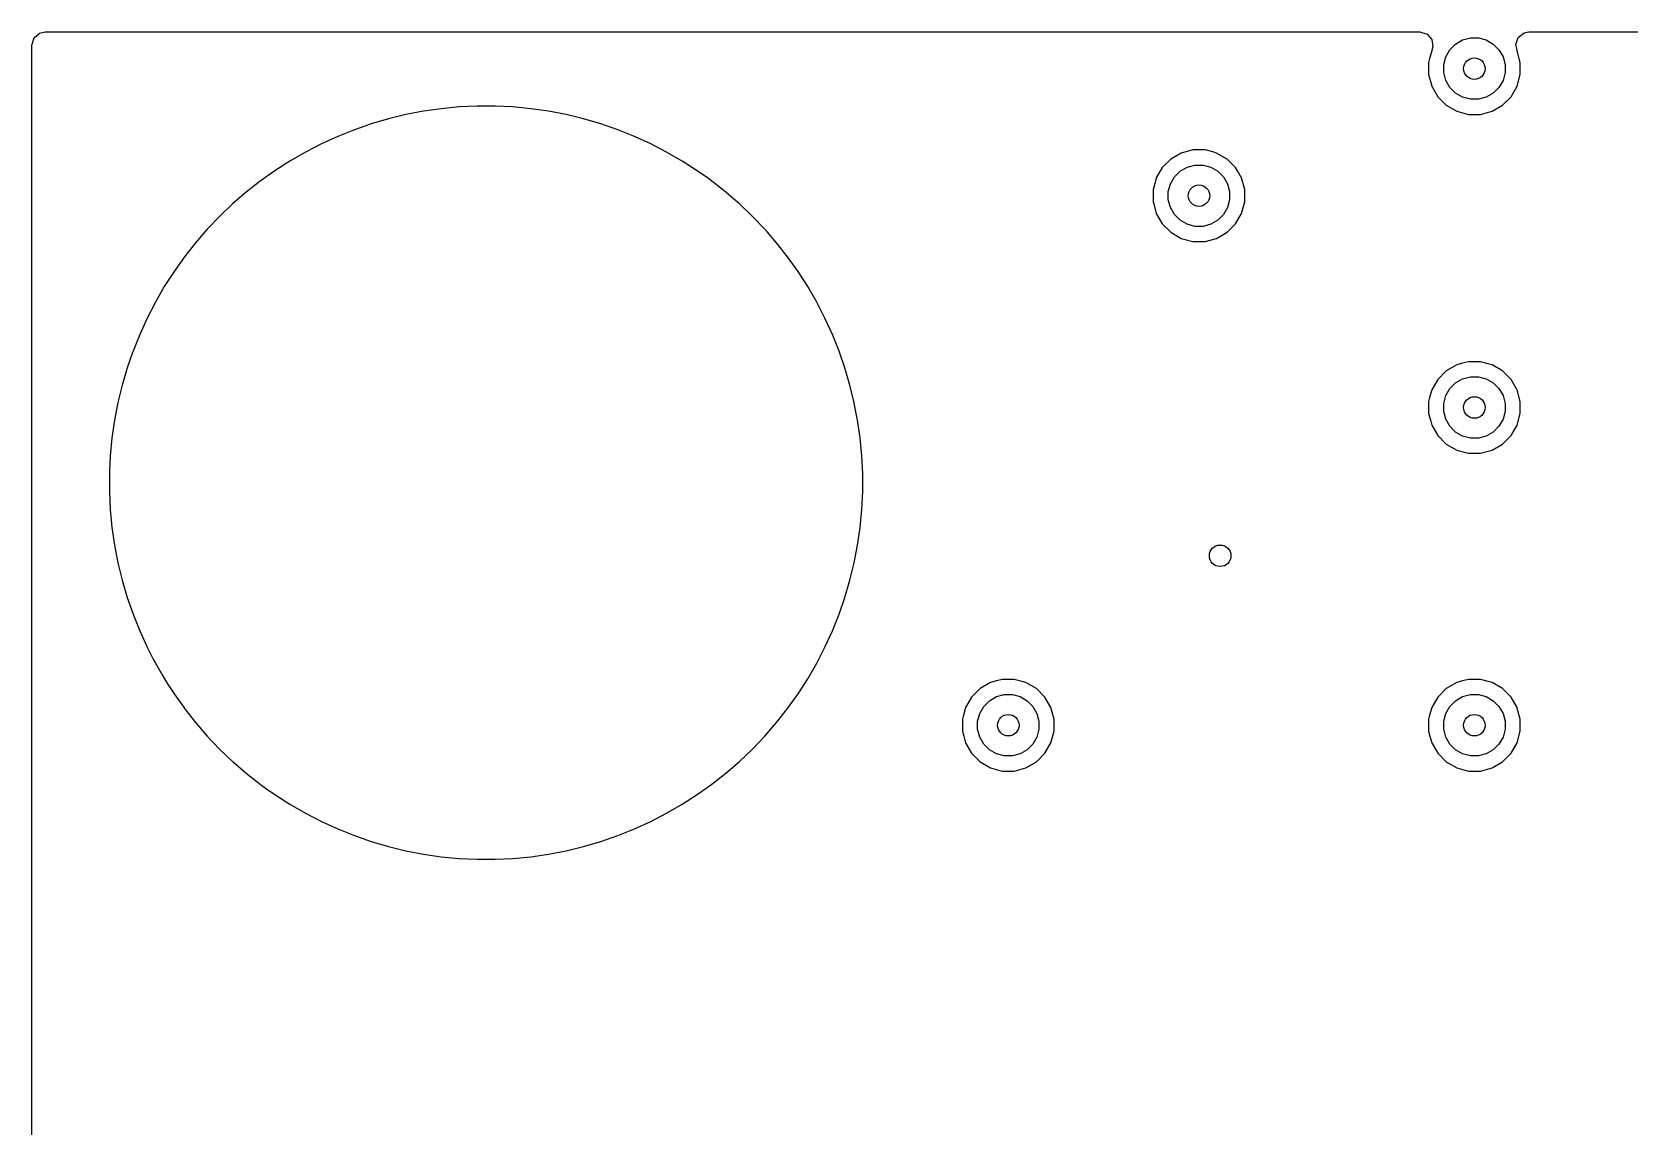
# Model space of a CAD drawing. Header units: inches. Extents: x 5.14 to 7.42, y -4.57 to -3.18.
# Drawn here: x 5.141 to 5.734, y -3.59 to -3.183 of the extents above; entities that cross this region are included whole.
import ezdxf

# ---------------------------------------------------------------- set-up
doc = ezdxf.new("R2010")
doc.units = ezdxf.units.IN
doc.header["$MEASUREMENT"] = 0
doc.layers.add('In1.Cu', color=91, linetype='CONTINUOUS', true_color=0x7fc87f)

msp = doc.modelspace()

# ---------------------------------------------------------------- linework, layer by layer
at = {"layer": 'In1.Cu', "linetype": 'CONTINUOUS'}
for p, q in [((5.14062, -3.18778), (5.14139, -3.18514)), ((5.14139, -3.18514), (5.14347, -3.18333)), ((5.14347, -3.18333), (5.1455, -3.18289)), ((5.1455, -3.18289), (5.65645, -3.18289)), ((5.65645, -3.18289), (5.65909, -3.18367)), ((5.65909, -3.18367), (5.66089, -3.18575)), ((5.66089, -3.18575), (5.66128, -3.18847)), ((5.66969, -3.18739), (5.67229, -3.18589)), ((5.67229, -3.18589), (5.67519, -3.18511)), ((5.67519, -3.18511), (5.67819, -3.18511)), ((5.67819, -3.18511), (5.68109, -3.18589)), ((5.68109, -3.18589), (5.68369, -3.18739)), ((5.69206, -3.18754), (5.69296, -3.18494)), ((5.69296, -3.18494), (5.69513, -3.18324)), ((5.69513, -3.18324), (5.69694, -3.18289)), ((5.69694, -3.18289), (7.4197, -3.18289)), ((5.14062, -3.34713), (5.14062, -3.18778)), ((5.66006, -3.19283), (5.65967, -3.19428)), ((5.66083, -3.18995), (5.66006, -3.19283)), ((5.66096, -3.18965), (5.66083, -3.18995)), ((5.66128, -3.18847), (5.66088, -3.18962)), ((5.66088, -3.18962), (5.66096, -3.18965)), ((5.66529, -3.19501), (5.66607, -3.19211)), ((5.66607, -3.19211), (5.66757, -3.18952)), ((5.66757, -3.18952), (5.66969, -3.18739)), ((5.68369, -3.18739), (5.68582, -3.18952)), ((5.68582, -3.18952), (5.68732, -3.19211)), ((5.68732, -3.19211), (5.68809, -3.19501)), ((5.69256, -3.1896), (5.69206, -3.18754)), ((5.69243, -3.18965), (5.69256, -3.1896)), ((5.69255, -3.18995), (5.69243, -3.18965)), ((5.69371, -3.19428), (5.69255, -3.18995)), ((5.69255, -3.18995), (5.69255, -3.18995)), ((5.65967, -3.19428), (5.65967, -3.19876)), ((5.65967, -3.19876), (5.66045, -3.20164)), ((5.66529, -3.19802), (5.66529, -3.19501)), ((5.66607, -3.20092), (5.66529, -3.19802)), ((5.68809, -3.19802), (5.68732, -3.20092)), ((5.68809, -3.19501), (5.68809, -3.19802)), ((5.69255, -3.20309), (5.69371, -3.19876)), ((5.69371, -3.19876), (5.69371, -3.19428)), ((5.66045, -3.20164), (5.66083, -3.20309)), ((5.66083, -3.20309), (5.66083, -3.20309)), ((5.66083, -3.20309), (5.66307, -3.20697)), ((5.66757, -3.20352), (5.66607, -3.20092)), ((5.66969, -3.20564), (5.66757, -3.20352)), ((5.68582, -3.20352), (5.68369, -3.20564)), ((5.68732, -3.20092), (5.68582, -3.20352)), ((5.69031, -3.20697), (5.69255, -3.20309)), ((5.29938, -3.21079), (5.29275, -3.21143)), ((5.29939, -3.21079), (5.29938, -3.21079)), ((5.30604, -3.21048), (5.29939, -3.21079)), ((5.29939, -3.21079), (5.29939, -3.21079)), ((5.29939, -3.21079), (5.29939, -3.21079)), ((5.31271, -3.21048), (5.30604, -3.21048)), ((5.31936, -3.21079), (5.31271, -3.21048)), ((5.31937, -3.21079), (5.31936, -3.21079)), ((5.31936, -3.21079), (5.31936, -3.21079)), ((5.31936, -3.21079), (5.31936, -3.21079)), ((5.326, -3.21143), (5.31937, -3.21079)), ((5.66307, -3.20697), (5.66307, -3.20697)), ((5.66307, -3.20697), (5.66307, -3.20697)), ((5.66307, -3.20697), (5.66624, -3.21013)), ((5.66624, -3.21013), (5.66624, -3.21013)), ((5.66624, -3.21013), (5.66624, -3.21014)), ((5.66624, -3.21014), (5.67012, -3.21238)), ((5.67229, -3.20714), (5.66969, -3.20564)), ((5.67519, -3.20792), (5.67229, -3.20714)), ((5.67819, -3.20792), (5.67519, -3.20792)), ((5.68109, -3.20714), (5.67819, -3.20792)), ((5.68369, -3.20564), (5.68109, -3.20714)), ((5.68326, -3.21238), (5.68714, -3.21013)), ((5.68714, -3.21013), (5.69031, -3.20697)), ((5.27314, -3.21521), (5.26674, -3.21709)), ((5.27961, -3.21364), (5.27314, -3.21521)), ((5.28616, -3.21238), (5.27961, -3.21364)), ((5.29275, -3.21143), (5.28616, -3.21238)), ((5.28616, -3.21238), (5.28616, -3.21238)), ((5.29275, -3.21143), (5.29275, -3.21143)), ((5.29275, -3.21143), (5.29275, -3.21143)), ((5.29275, -3.21143), (5.29275, -3.21143)), ((5.29275, -3.21143), (5.29275, -3.21143)), ((5.33259, -3.21238), (5.326, -3.21143)), ((5.326, -3.21143), (5.326, -3.21143)), ((5.326, -3.21143), (5.326, -3.21143)), ((5.326, -3.21143), (5.326, -3.21143)), ((5.326, -3.21143), (5.326, -3.21143)), ((5.3326, -3.21238), (5.33259, -3.21238)), ((5.33259, -3.21238), (5.33259, -3.21238)), ((5.33259, -3.21238), (5.33259, -3.21238)), ((5.33914, -3.21364), (5.3326, -3.21238)), ((5.3326, -3.21238), (5.3326, -3.21238)), ((5.34562, -3.21521), (5.33914, -3.21364)), ((5.35201, -3.21709), (5.34562, -3.21521)), ((5.34562, -3.21521), (5.34562, -3.21521)), ((5.67012, -3.21238), (5.67012, -3.21238)), ((5.67012, -3.21238), (5.67445, -3.21354)), ((5.67445, -3.21354), (5.67445, -3.21354)), ((5.67445, -3.21354), (5.67893, -3.21354)), ((5.67893, -3.21354), (5.68326, -3.21238)), ((5.67893, -3.21354), (5.67893, -3.21354)), ((5.25426, -3.22174), (5.24819, -3.22451)), ((5.26044, -3.21927), (5.25426, -3.22174)), ((5.26293, -3.21841), (5.26044, -3.21927)), ((5.26044, -3.21927), (5.26044, -3.21927)), ((5.26044, -3.21927), (5.26044, -3.21927)), ((5.26044, -3.21927), (5.26044, -3.21927)), ((5.26674, -3.21709), (5.26293, -3.21841)), ((5.35411, -3.21781), (5.35201, -3.21709)), ((5.35831, -3.21927), (5.35411, -3.21781)), ((5.36449, -3.22174), (5.35831, -3.21927)), ((5.35831, -3.21927), (5.35831, -3.21927)), ((5.35831, -3.21927), (5.35831, -3.21927)), ((5.37056, -3.22451), (5.36449, -3.22174)), ((5.24227, -3.22757), (5.2365, -3.2309)), ((5.24819, -3.22451), (5.24227, -3.22756)), ((5.24227, -3.22756), (5.24227, -3.22757)), ((5.37648, -3.22756), (5.37056, -3.22451)), ((5.37648, -3.22757), (5.37648, -3.22756)), ((5.38225, -3.2309), (5.37648, -3.22757)), ((5.37648, -3.22757), (5.37648, -3.22757)), ((5.56776, -3.2279), (5.56388, -3.23014)), ((5.56993, -3.22732), (5.56776, -3.2279)), ((5.56776, -3.2279), (5.56776, -3.2279)), ((5.57209, -3.22674), (5.56993, -3.22732)), ((5.57657, -3.22674), (5.57209, -3.22674)), ((5.57946, -3.22751), (5.57657, -3.22674)), ((5.5809, -3.2279), (5.57946, -3.22751)), ((5.58478, -3.23014), (5.5809, -3.2279)), ((5.5809, -3.2279), (5.5809, -3.2279)), ((5.23089, -3.2345), (5.22547, -3.23837)), ((5.2365, -3.2309), (5.23089, -3.2345)), ((5.23089, -3.2345), (5.23089, -3.2345)), ((5.2365, -3.2309), (5.2365, -3.2309)), ((5.38786, -3.2345), (5.38225, -3.2309)), ((5.38225, -3.2309), (5.38225, -3.2309)), ((5.39164, -3.23719), (5.38786, -3.2345)), ((5.38786, -3.2345), (5.38786, -3.2345)), ((5.56071, -3.23331), (5.55847, -3.23719)), ((5.56388, -3.23014), (5.56071, -3.23331)), ((5.56071, -3.23331), (5.56071, -3.23331)), ((5.56388, -3.23014), (5.56388, -3.23014)), ((5.56521, -3.23676), (5.56733, -3.23464)), ((5.56733, -3.23464), (5.56993, -3.23314)), ((5.56993, -3.23314), (5.57283, -3.23236)), ((5.57283, -3.23236), (5.57583, -3.23236)), ((5.57583, -3.23236), (5.57873, -3.23314)), ((5.57873, -3.23314), (5.58133, -3.23464)), ((5.58133, -3.23464), (5.58345, -3.23676)), ((5.58795, -3.23331), (5.58478, -3.23014)), ((5.58478, -3.23014), (5.58478, -3.23014)), ((5.58864, -3.2345), (5.58795, -3.23331)), ((5.58795, -3.23331), (5.58795, -3.23331)), ((5.59019, -3.23719), (5.58864, -3.2345)), ((5.22546, -3.23837), (5.22023, -3.24249)), ((5.22547, -3.23837), (5.22546, -3.23837)), ((5.39329, -3.23837), (5.39164, -3.23719)), ((5.3973, -3.24152), (5.39329, -3.23837)), ((5.39329, -3.23837), (5.39329, -3.23837)), ((5.39329, -3.23837), (5.39329, -3.23837)), ((5.55816, -3.23837), (5.55731, -3.24152)), ((5.55847, -3.23719), (5.55816, -3.23837)), ((5.55847, -3.23719), (5.55847, -3.23719)), ((5.56293, -3.24226), (5.56371, -3.23936)), ((5.56371, -3.23936), (5.56521, -3.23676)), ((5.58345, -3.23676), (5.58496, -3.23936)), ((5.58496, -3.23936), (5.58573, -3.24226)), ((5.59135, -3.24152), (5.59019, -3.23719)), ((5.22023, -3.24249), (5.21519, -3.24685)), ((5.22023, -3.24249), (5.22023, -3.24249)), ((5.39852, -3.24249), (5.3973, -3.24152)), ((5.4013, -3.24489), (5.39852, -3.24249)), ((5.40356, -3.24685), (5.4013, -3.24489)), ((5.4013, -3.24489), (5.4013, -3.24489)), ((5.55731, -3.24152), (5.55731, -3.246)), ((5.55731, -3.246), (5.55754, -3.24685)), ((5.56293, -3.24526), (5.56293, -3.24226)), ((5.56371, -3.24816), (5.56293, -3.24526)), ((5.58573, -3.24526), (5.58496, -3.24816)), ((5.58573, -3.24226), (5.58573, -3.24526)), ((5.59019, -3.25033), (5.59135, -3.246)), ((5.59135, -3.246), (5.59135, -3.24152)), ((5.21037, -3.25145), (5.20577, -3.25627)), ((5.21519, -3.24685), (5.21037, -3.25145)), ((5.21519, -3.24685), (5.21519, -3.24685)), ((5.40838, -3.25145), (5.40356, -3.24685)), ((5.40356, -3.24685), (5.40356, -3.24685)), ((5.41298, -3.25627), (5.40838, -3.25145)), ((5.55754, -3.24685), (5.55847, -3.25033)), ((5.55847, -3.25033), (5.55847, -3.25033)), ((5.55847, -3.25033), (5.56071, -3.25421)), ((5.56521, -3.25076), (5.56371, -3.24816)), ((5.56733, -3.25288), (5.56521, -3.25076)), ((5.58345, -3.25076), (5.58133, -3.25288)), ((5.58496, -3.24816), (5.58345, -3.25076)), ((5.58795, -3.25421), (5.59019, -3.25033)), ((5.20577, -3.25627), (5.2014, -3.26131)), ((5.20577, -3.25627), (5.20577, -3.25627)), ((5.41394, -3.25738), (5.41298, -3.25627)), ((5.41298, -3.25627), (5.41298, -3.25627)), ((5.41735, -3.26131), (5.41394, -3.25738)), ((5.56071, -3.25421), (5.56071, -3.25421)), ((5.56071, -3.25421), (5.56071, -3.25421)), ((5.56071, -3.25421), (5.56388, -3.25738)), ((5.56388, -3.25738), (5.56388, -3.25738)), ((5.56388, -3.25738), (5.56388, -3.25738)), ((5.56388, -3.25738), (5.56776, -3.25962)), ((5.56993, -3.25438), (5.56733, -3.25288)), ((5.57283, -3.25516), (5.56993, -3.25438)), ((5.57583, -3.25516), (5.57283, -3.25516)), ((5.57873, -3.25438), (5.57583, -3.25516)), ((5.58133, -3.25288), (5.57873, -3.25438)), ((5.5809, -3.25962), (5.58478, -3.25738)), ((5.58478, -3.25738), (5.58795, -3.25421)), ((5.2014, -3.26131), (5.19728, -3.26655)), ((5.2014, -3.26131), (5.2014, -3.26131)), ((5.42147, -3.26655), (5.41735, -3.26131)), ((5.41735, -3.26131), (5.41735, -3.26131)), ((5.56776, -3.25962), (5.56776, -3.25962)), ((5.56776, -3.25962), (5.57209, -3.26078)), ((5.57209, -3.26078), (5.57209, -3.26078)), ((5.57209, -3.26078), (5.57657, -3.26078)), ((5.57657, -3.26078), (5.5809, -3.25962)), ((5.57657, -3.26078), (5.57657, -3.26078)), ((5.19728, -3.26655), (5.19342, -3.27198)), ((5.19728, -3.26655), (5.19728, -3.26655)), ((5.42533, -3.27198), (5.42147, -3.26655)), ((5.42147, -3.26655), (5.42147, -3.26655)), ((5.42147, -3.26655), (5.42147, -3.26655)), ((5.42147, -3.26655), (5.42147, -3.26655)), ((5.19342, -3.27198), (5.18981, -3.27758)), ((5.19342, -3.27198), (5.19342, -3.27198)), ((5.42894, -3.27758), (5.42533, -3.27198)), ((5.42533, -3.27198), (5.42533, -3.27198)), ((5.42533, -3.27198), (5.42533, -3.27198)), ((5.18981, -3.27758), (5.18648, -3.28335)), ((5.18981, -3.27758), (5.18981, -3.27758)), ((5.43227, -3.28335), (5.42894, -3.27758)), ((5.18648, -3.28335), (5.18343, -3.28928)), ((5.18648, -3.28335), (5.18648, -3.28335)), ((5.43532, -3.28928), (5.43227, -3.28335)), ((5.43227, -3.28335), (5.43227, -3.28335)), ((5.18343, -3.28928), (5.18066, -3.29534)), ((5.43809, -3.29534), (5.43532, -3.28928)), ((5.43532, -3.28928), (5.43532, -3.28928)), ((5.43532, -3.28928), (5.43532, -3.28928)), ((5.18066, -3.29534), (5.17818, -3.30152)), ((5.44057, -3.30153), (5.43809, -3.29534)), ((5.17799, -3.30208), (5.176, -3.30782)), ((5.17818, -3.30153), (5.17799, -3.30208)), ((5.17818, -3.30152), (5.17818, -3.30153)), ((5.17818, -3.30153), (5.17818, -3.30153)), ((5.44275, -3.30782), (5.44057, -3.30153)), ((5.67445, -3.30548), (5.67229, -3.30606)), ((5.67893, -3.30548), (5.67445, -3.30548)), ((5.68182, -3.30625), (5.67893, -3.30548)), ((5.176, -3.30782), (5.17413, -3.31422)), ((5.44462, -3.31422), (5.44275, -3.30782)), ((5.66624, -3.30888), (5.66307, -3.31205)), ((5.67012, -3.30664), (5.66624, -3.30888)), ((5.66624, -3.30888), (5.66624, -3.30888)), ((5.66969, -3.31338), (5.67229, -3.31188)), ((5.67229, -3.30606), (5.67012, -3.30664)), ((5.67012, -3.30664), (5.67012, -3.30664)), ((5.67229, -3.31188), (5.67519, -3.3111)), ((5.67519, -3.3111), (5.67819, -3.3111)), ((5.67819, -3.3111), (5.68109, -3.31188)), ((5.68109, -3.31188), (5.68369, -3.31338)), ((5.68326, -3.30664), (5.68182, -3.30625)), ((5.68714, -3.30888), (5.68326, -3.30664)), ((5.68326, -3.30664), (5.68326, -3.30664)), ((5.69031, -3.31205), (5.68714, -3.30888)), ((5.68714, -3.30888), (5.68714, -3.30888)), ((5.17413, -3.31422), (5.17256, -3.32069)), ((5.44609, -3.32026), (5.44462, -3.31422)), ((5.66083, -3.31593), (5.66006, -3.31882)), ((5.66307, -3.31205), (5.66083, -3.31593)), ((5.66083, -3.31593), (5.66083, -3.31593)), ((5.66307, -3.31205), (5.66307, -3.31205)), ((5.66607, -3.3181), (5.66757, -3.3155)), ((5.66757, -3.3155), (5.66969, -3.31338)), ((5.68369, -3.31338), (5.68582, -3.3155)), ((5.68582, -3.3155), (5.68732, -3.3181)), ((5.69249, -3.31583), (5.69031, -3.31205)), ((5.69031, -3.31205), (5.69031, -3.31205)), ((5.69255, -3.31593), (5.69249, -3.31583)), ((5.69371, -3.32026), (5.69255, -3.31593)), ((5.17256, -3.32069), (5.17129, -3.32724)), ((5.4462, -3.32069), (5.44609, -3.32026)), ((5.44623, -3.32086), (5.4462, -3.32069)), ((5.44698, -3.32474), (5.44623, -3.32086)), ((5.66006, -3.31882), (5.65967, -3.32026)), ((5.65967, -3.32026), (5.65967, -3.32474)), ((5.66529, -3.321), (5.66607, -3.3181)), ((5.66529, -3.324), (5.66529, -3.321)), ((5.68732, -3.3181), (5.68809, -3.321)), ((5.68809, -3.321), (5.68809, -3.324)), ((5.69371, -3.32474), (5.69371, -3.32026)), ((5.17129, -3.32724), (5.17035, -3.33383)), ((5.17129, -3.32724), (5.17129, -3.32724)), ((5.44746, -3.32724), (5.44698, -3.32474)), ((5.4484, -3.33383), (5.44746, -3.32724)), ((5.65967, -3.32474), (5.66045, -3.32763)), ((5.66045, -3.32763), (5.66083, -3.32907)), ((5.66083, -3.32907), (5.66083, -3.32907)), ((5.66083, -3.32907), (5.66307, -3.33295)), ((5.66607, -3.3269), (5.66529, -3.324)), ((5.66757, -3.3295), (5.66607, -3.3269)), ((5.66969, -3.33162), (5.66757, -3.3295)), ((5.68582, -3.3295), (5.68369, -3.33162)), ((5.68732, -3.3269), (5.68582, -3.3295)), ((5.68809, -3.324), (5.68732, -3.3269)), ((5.69031, -3.33295), (5.69255, -3.32907)), ((5.69255, -3.32907), (5.69371, -3.32474)), ((5.17035, -3.33384), (5.16971, -3.34047)), ((5.17035, -3.33383), (5.17035, -3.33384)), ((5.44904, -3.34047), (5.4484, -3.33383)), ((5.66307, -3.33295), (5.66307, -3.33295)), ((5.66307, -3.33295), (5.66307, -3.33295)), ((5.66307, -3.33295), (5.66624, -3.33612)), ((5.67229, -3.33312), (5.66969, -3.33162)), ((5.67519, -3.3339), (5.67229, -3.33312)), ((5.67819, -3.3339), (5.67519, -3.3339)), ((5.68109, -3.33312), (5.67819, -3.3339)), ((5.68369, -3.33162), (5.68109, -3.33312)), ((5.68714, -3.33612), (5.69031, -3.33295)), ((5.16971, -3.34047), (5.16944, -3.34622)), ((5.16971, -3.34047), (5.16971, -3.34047)), ((5.16971, -3.34047), (5.16971, -3.34047)), ((5.16971, -3.34047), (5.16971, -3.34047)), ((5.44936, -3.34713), (5.44904, -3.34047)), ((5.66624, -3.33612), (5.66624, -3.33612)), ((5.66624, -3.33612), (5.66624, -3.33612)), ((5.66624, -3.33612), (5.67012, -3.33836)), ((5.67012, -3.33836), (5.67012, -3.33836)), ((5.67012, -3.33836), (5.67445, -3.33952)), ((5.67445, -3.33952), (5.67445, -3.33952)), ((5.67445, -3.33952), (5.67893, -3.33952)), ((5.67893, -3.33952), (5.68326, -3.33836)), ((5.67893, -3.33952), (5.67893, -3.33952)), ((5.68326, -3.33836), (5.68714, -3.33612)), ((5.14062, -3.52089), (5.14062, -3.34713)), ((5.16944, -3.34622), (5.1694, -3.34713)), ((5.1694, -3.34713), (5.1694, -3.35379)), ((5.44936, -3.35043), (5.44936, -3.34713)), ((5.44936, -3.35379), (5.44936, -3.35043)), ((5.1694, -3.35379), (5.16971, -3.36045)), ((5.44904, -3.36045), (5.44936, -3.35379)), ((5.16971, -3.36045), (5.16971, -3.36045)), ((5.16971, -3.36045), (5.17035, -3.36708)), ((5.4484, -3.36708), (5.44904, -3.36045)), ((5.17035, -3.36708), (5.17035, -3.36708)), ((5.17035, -3.36708), (5.17129, -3.37368)), ((5.44746, -3.37368), (5.4484, -3.36708)), ((5.17129, -3.37368), (5.17129, -3.37368)), ((5.17129, -3.37368), (5.17256, -3.38022)), ((5.4462, -3.38022), (5.44746, -3.37368)), ((5.17256, -3.38022), (5.17413, -3.3867)), ((5.44462, -3.3867), (5.4462, -3.38022)), ((5.17413, -3.3867), (5.176, -3.39309)), ((5.44275, -3.39309), (5.44462, -3.3867)), ((5.176, -3.39309), (5.17818, -3.39939)), ((5.44057, -3.39939), (5.44275, -3.39309)), ((5.17818, -3.39939), (5.17818, -3.39939)), ((5.17818, -3.39939), (5.17818, -3.39939)), ((5.17818, -3.39939), (5.18066, -3.40558)), ((5.43809, -3.40558), (5.44057, -3.39939)), ((5.18066, -3.40558), (5.18343, -3.41164)), ((5.43532, -3.41164), (5.43809, -3.40558)), ((5.18343, -3.41164), (5.18571, -3.41607)), ((5.43227, -3.41756), (5.43532, -3.41164)), ((5.18571, -3.41607), (5.18648, -3.41756)), ((5.18648, -3.41756), (5.18648, -3.41756)), ((5.18648, -3.41756), (5.18896, -3.42185)), ((5.42894, -3.42333), (5.43227, -3.41756)), ((5.18896, -3.42185), (5.18982, -3.42333)), ((5.18982, -3.42333), (5.19101, -3.42519)), ((5.42533, -3.42894), (5.42894, -3.42333)), ((5.4969, -3.42475), (5.49301, -3.42699)), ((5.49906, -3.42417), (5.4969, -3.42475)), ((5.4969, -3.42475), (5.4969, -3.42475)), ((5.50122, -3.42359), (5.49906, -3.42417)), ((5.50571, -3.42359), (5.50122, -3.42359)), ((5.50859, -3.42436), (5.50571, -3.42359)), ((5.51003, -3.42475), (5.50859, -3.42436)), ((5.51391, -3.42699), (5.51003, -3.42475)), ((5.51003, -3.42475), (5.51003, -3.42475)), ((5.67012, -3.42475), (5.66624, -3.42699)), ((5.67229, -3.42417), (5.67012, -3.42475)), ((5.67012, -3.42475), (5.67012, -3.42475)), ((5.67445, -3.42359), (5.67229, -3.42417)), ((5.67893, -3.42359), (5.67445, -3.42359)), ((5.68182, -3.42436), (5.67893, -3.42359)), ((5.68326, -3.42475), (5.68182, -3.42436)), ((5.68714, -3.42699), (5.68326, -3.42475)), ((5.68326, -3.42475), (5.68326, -3.42475)), ((5.19101, -3.42519), (5.19342, -3.42894)), ((5.19342, -3.42894), (5.19342, -3.42894)), ((5.19342, -3.42894), (5.1969, -3.43383)), ((5.42147, -3.43437), (5.42533, -3.42894)), ((5.48985, -3.43016), (5.48761, -3.43404)), ((5.49301, -3.42699), (5.48985, -3.43016)), ((5.48985, -3.43016), (5.48985, -3.43016)), ((5.49301, -3.42699), (5.49301, -3.42699)), ((5.49646, -3.43149), (5.49906, -3.42999)), ((5.49906, -3.42999), (5.50196, -3.42921)), ((5.50196, -3.42921), (5.50497, -3.42921)), ((5.50497, -3.42921), (5.50787, -3.42999)), ((5.50787, -3.42999), (5.51047, -3.43149)), ((5.51392, -3.42699), (5.51391, -3.42699)), ((5.51708, -3.43016), (5.51392, -3.42699)), ((5.51932, -3.43404), (5.51708, -3.43016)), ((5.51708, -3.43016), (5.51708, -3.43016)), ((5.66307, -3.43016), (5.66083, -3.43404)), ((5.66624, -3.42699), (5.66307, -3.43016)), ((5.66307, -3.43016), (5.66307, -3.43016)), ((5.66624, -3.42699), (5.66624, -3.42699)), ((5.66969, -3.43149), (5.67229, -3.42999)), ((5.67229, -3.42999), (5.67519, -3.42921)), ((5.67519, -3.42921), (5.67819, -3.42921)), ((5.67819, -3.42921), (5.68109, -3.42999)), ((5.68109, -3.42999), (5.68369, -3.43149)), ((5.69031, -3.43016), (5.68714, -3.42699)), ((5.68714, -3.42699), (5.68714, -3.42699)), ((5.69255, -3.43404), (5.69031, -3.43016)), ((5.69031, -3.43016), (5.69031, -3.43016)), ((5.1969, -3.43383), (5.19728, -3.43437)), ((5.19728, -3.43437), (5.19728, -3.43437)), ((5.19728, -3.43437), (5.19728, -3.43437)), ((5.19728, -3.43437), (5.2014, -3.43961)), ((5.41832, -3.43837), (5.42095, -3.43503)), ((5.42095, -3.43503), (5.42147, -3.43437)), ((5.42147, -3.43437), (5.42147, -3.43437)), ((5.42147, -3.43437), (5.42147, -3.43437)), ((5.4876, -3.43404), (5.48683, -3.43693)), ((5.48761, -3.43404), (5.4876, -3.43404)), ((5.49206, -3.43911), (5.49284, -3.43621)), ((5.49284, -3.43621), (5.49434, -3.43361)), ((5.49434, -3.43361), (5.49646, -3.43149)), ((5.51047, -3.43149), (5.51259, -3.43361)), ((5.51259, -3.43361), (5.51409, -3.43621)), ((5.51409, -3.43621), (5.51487, -3.43911)), ((5.52048, -3.43837), (5.51932, -3.43404)), ((5.51932, -3.43404), (5.51932, -3.43404)), ((5.66083, -3.43404), (5.66006, -3.43693)), ((5.66083, -3.43404), (5.66083, -3.43404)), ((5.66529, -3.43911), (5.66607, -3.43621)), ((5.66607, -3.43621), (5.66757, -3.43361)), ((5.66757, -3.43361), (5.66969, -3.43149)), ((5.68369, -3.43149), (5.68582, -3.43361)), ((5.68582, -3.43361), (5.68732, -3.43621)), ((5.68732, -3.43621), (5.68809, -3.43911)), ((5.69262, -3.43428), (5.69255, -3.43404)), ((5.69255, -3.43404), (5.69255, -3.43404)), ((5.69255, -3.43404), (5.69255, -3.43404)), ((5.69264, -3.43437), (5.69262, -3.43428)), ((5.69371, -3.43837), (5.69264, -3.43437)), ((5.2014, -3.43961), (5.2014, -3.43961)), ((5.2014, -3.43961), (5.20577, -3.44464)), ((5.41298, -3.44464), (5.41735, -3.43961)), ((5.41735, -3.43961), (5.41832, -3.43837)), ((5.41832, -3.43837), (5.41832, -3.43837)), ((5.48683, -3.43693), (5.48645, -3.43837)), ((5.48645, -3.43837), (5.48645, -3.44285)), ((5.49206, -3.44211), (5.49206, -3.43911)), ((5.49284, -3.44501), (5.49206, -3.44211)), ((5.51487, -3.44211), (5.51409, -3.44501)), ((5.51487, -3.43911), (5.51487, -3.44211)), ((5.52048, -3.44285), (5.52048, -3.43837)), ((5.66006, -3.43693), (5.65967, -3.43837)), ((5.65967, -3.43837), (5.65967, -3.44285)), ((5.66529, -3.44211), (5.66529, -3.43911)), ((5.66607, -3.44501), (5.66529, -3.44211)), ((5.68809, -3.44211), (5.68732, -3.44501)), ((5.68809, -3.43911), (5.68809, -3.44211)), ((5.69371, -3.44285), (5.69371, -3.43837)), ((5.20577, -3.44464), (5.20577, -3.44464)), ((5.20577, -3.44464), (5.21037, -3.44947)), ((5.40838, -3.44947), (5.41298, -3.44464)), ((5.48645, -3.44285), (5.48693, -3.44464)), ((5.48693, -3.44464), (5.4876, -3.44718)), ((5.4876, -3.44718), (5.48761, -3.44718)), ((5.48761, -3.44718), (5.48985, -3.45106)), ((5.49434, -3.44761), (5.49284, -3.44501)), ((5.49646, -3.44973), (5.49434, -3.44761)), ((5.51259, -3.44761), (5.51047, -3.44973)), ((5.51409, -3.44501), (5.51259, -3.44761)), ((5.51708, -3.45106), (5.51932, -3.44718)), ((5.51932, -3.44718), (5.52048, -3.44285)), ((5.65967, -3.44285), (5.66015, -3.44464)), ((5.66015, -3.44464), (5.66083, -3.44718)), ((5.66083, -3.44718), (5.66083, -3.44718)), ((5.66083, -3.44718), (5.66307, -3.45106)), ((5.66757, -3.44761), (5.66607, -3.44501)), ((5.66969, -3.44973), (5.66757, -3.44761)), ((5.68582, -3.44761), (5.68369, -3.44973)), ((5.68732, -3.44501), (5.68582, -3.44761)), ((5.69031, -3.45106), (5.69255, -3.44718)), ((5.69255, -3.44718), (5.69371, -3.44285)), ((5.21037, -3.44947), (5.21519, -3.45407)), ((5.21519, -3.45407), (5.21519, -3.45407)), ((5.21519, -3.45407), (5.21538, -3.45423)), ((5.21538, -3.45423), (5.22023, -3.45843)), ((5.39852, -3.45843), (5.40356, -3.45407)), ((5.40356, -3.45407), (5.40838, -3.44947)), ((5.48985, -3.45106), (5.48985, -3.45106)), ((5.48985, -3.45106), (5.48985, -3.45106)), ((5.48985, -3.45106), (5.49301, -3.45423)), ((5.49301, -3.45423), (5.49301, -3.45423)), ((5.49301, -3.45423), (5.49301, -3.45423)), ((5.49301, -3.45423), (5.4969, -3.45647)), ((5.49906, -3.45123), (5.49646, -3.44973)), ((5.50196, -3.45201), (5.49906, -3.45123)), ((5.50497, -3.45201), (5.50196, -3.45201)), ((5.50787, -3.45123), (5.50497, -3.45201)), ((5.51047, -3.44973), (5.50787, -3.45123)), ((5.51003, -3.45647), (5.51392, -3.45423)), ((5.51392, -3.45423), (5.51708, -3.45106)), ((5.66307, -3.45106), (5.66307, -3.45106)), ((5.66307, -3.45106), (5.66307, -3.45106)), ((5.66307, -3.45106), (5.66624, -3.45423)), ((5.66624, -3.45423), (5.66624, -3.45423)), ((5.66624, -3.45423), (5.66624, -3.45423)), ((5.66624, -3.45423), (5.67012, -3.45647)), ((5.67229, -3.45123), (5.66969, -3.44973)), ((5.67519, -3.45201), (5.67229, -3.45123)), ((5.67819, -3.45201), (5.67519, -3.45201)), ((5.68109, -3.45123), (5.67819, -3.45201)), ((5.68369, -3.44973), (5.68109, -3.45123)), ((5.68326, -3.45647), (5.68714, -3.45423)), ((5.68714, -3.45423), (5.69031, -3.45106)), ((5.22023, -3.45843), (5.22023, -3.45843)), ((5.22023, -3.45843), (5.22023, -3.45843)), ((5.22023, -3.45843), (5.22546, -3.46255)), ((5.39329, -3.46255), (5.39852, -3.45843)), ((5.4969, -3.45647), (5.4969, -3.45647)), ((5.4969, -3.45647), (5.50122, -3.45763)), ((5.50122, -3.45763), (5.50122, -3.45763)), ((5.50122, -3.45763), (5.50571, -3.45763)), ((5.50571, -3.45763), (5.51003, -3.45647)), ((5.50571, -3.45763), (5.50571, -3.45763)), ((5.67012, -3.45647), (5.67012, -3.45647)), ((5.67012, -3.45647), (5.67445, -3.45763)), ((5.67445, -3.45763), (5.67445, -3.45763)), ((5.67445, -3.45763), (5.67893, -3.45763)), ((5.67893, -3.45763), (5.68326, -3.45647)), ((5.67893, -3.45763), (5.67893, -3.45763)), ((5.22546, -3.46255), (5.22546, -3.46255)), ((5.22546, -3.46255), (5.22546, -3.46255)), ((5.22546, -3.46255), (5.22745, -3.46396)), ((5.22745, -3.46396), (5.23089, -3.46641)), ((5.38786, -3.46642), (5.39329, -3.46255)), ((5.23089, -3.46641), (5.23089, -3.46642)), ((5.23089, -3.46642), (5.23089, -3.46642)), ((5.23089, -3.46642), (5.2365, -3.47002)), ((5.2365, -3.47002), (5.24227, -3.47335)), ((5.37648, -3.47335), (5.38225, -3.47002)), ((5.38225, -3.47002), (5.38786, -3.46642)), ((5.24227, -3.47335), (5.24227, -3.47335)), ((5.24227, -3.47335), (5.24819, -3.4764)), ((5.24819, -3.4764), (5.25426, -3.47917)), ((5.36449, -3.47917), (5.37056, -3.4764)), ((5.37056, -3.4764), (5.37648, -3.47335)), ((5.25426, -3.47917), (5.26044, -3.48165)), ((5.26044, -3.48165), (5.26044, -3.48165)), ((5.26044, -3.48165), (5.26044, -3.48165)), ((5.26044, -3.48165), (5.26674, -3.48383)), ((5.26674, -3.48383), (5.27314, -3.48571)), ((5.34562, -3.48571), (5.35201, -3.48383)), ((5.35201, -3.48383), (5.35831, -3.48165)), ((5.35831, -3.48165), (5.36449, -3.47917)), ((5.27314, -3.48571), (5.27314, -3.48571)), ((5.27314, -3.48571), (5.27314, -3.48571)), ((5.27314, -3.48571), (5.27314, -3.48571)), ((5.27314, -3.48571), (5.27961, -3.48728)), ((5.27961, -3.48728), (5.28616, -3.48854)), ((5.28616, -3.48854), (5.29275, -3.48949)), ((5.29275, -3.48949), (5.29939, -3.49012)), ((5.31936, -3.49012), (5.326, -3.48949)), ((5.326, -3.48949), (5.33259, -3.48854)), ((5.33259, -3.48854), (5.33914, -3.48728)), ((5.33914, -3.48728), (5.34562, -3.48571)), ((5.29939, -3.49012), (5.30604, -3.49044)), ((5.30604, -3.49044), (5.30938, -3.49046)), ((5.30938, -3.49046), (5.31271, -3.49044)), ((5.31271, -3.49044), (5.31936, -3.49012)), ((5.14062, -3.56503), (5.14062, -3.52089)), ((5.14062, -3.6549), (5.14062, -3.56503))]:
    msp.add_line(p, q, dxfattribs=at)
at = {"layer": 'In1.Cu'}
for centre in [(5.67669, -3.19652), (5.57433, -3.24376), (5.67669, -3.3225), (5.5822, -3.37762), (5.50346, -3.44061), (5.67669, -3.44061)]:
    msp.add_circle(centre, 0.004, dxfattribs=at)

doc.saveas('drawing.dxf')
